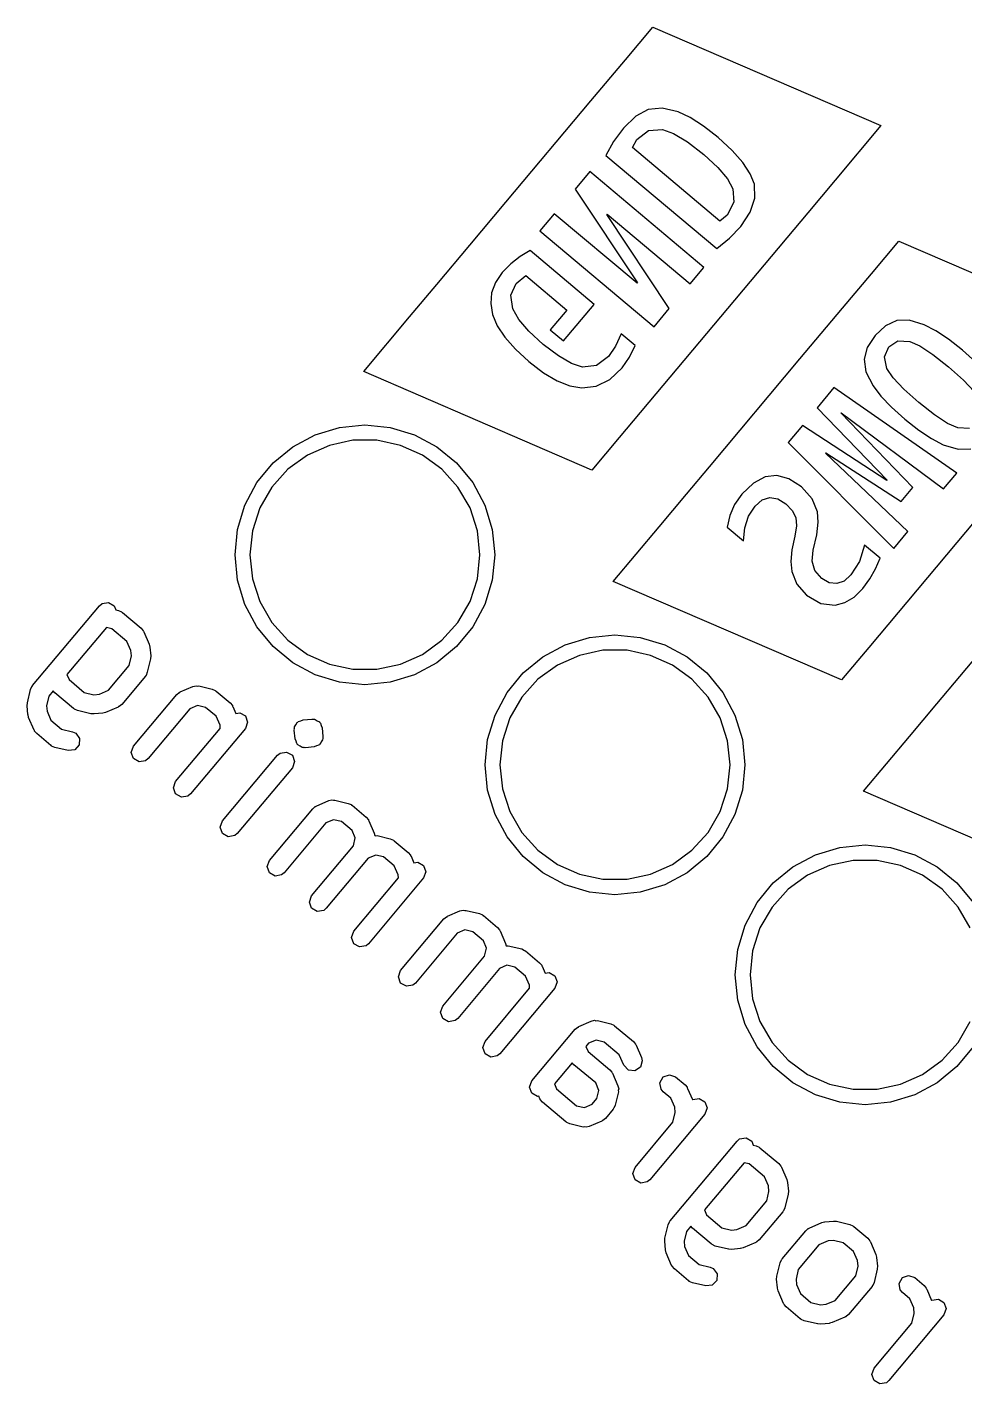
# Model space of a CAD drawing. Extents: x 66.3 to 159.7, y -135 to -37.8.
# Drawn here: x 141.98 to 149.28, y -132.32 to -121.77 of the extents above; entities that cross this region are included whole.
import ezdxf

# ---------------------------------------------------------------- set-up
doc = ezdxf.new("R2010")
doc.units = 0
doc.layers.add('BLACK', color=7, linetype='CONTINUOUS')

msp = doc.modelspace()

# ---------------------------------------------------------------- linework, layer by layer
at = {"layer": 'BLACK', "linetype": 'CONTINUOUS'}
for p, q in [((146.639, -122.025), (146.852, -121.772)), ((146.852, -121.772), (148.627, -122.536)), ((146.371, -122.345), (146.639, -122.025)), ((145.708, -123.134), (146.371, -122.345)), ((146.719, -122.465), (146.624, -122.557)), ((146.817, -122.413), (146.719, -122.465)), ((146.925, -122.401), (146.817, -122.413)), ((147.049, -122.43), (146.925, -122.401)), ((147.143, -122.475), (147.049, -122.43)), ((147.247, -122.542), (147.143, -122.475)), ((146.624, -122.557), (146.547, -122.662)), ((146.729, -122.646), (146.82, -122.577)), ((146.82, -122.577), (146.927, -122.568)), ((146.927, -122.568), (147.014, -122.599)), ((147.361, -122.63), (147.247, -122.542)), ((148.627, -122.536), (148.27, -122.962)), ((146.547, -122.662), (146.488, -122.769)), ((146.694, -122.709), (146.729, -122.646)), ((147.014, -122.599), (147.122, -122.664)), ((147.122, -122.664), (147.25, -122.763)), ((147.47, -122.73), (147.361, -122.63)), ((146.488, -122.769), (147.351, -123.493)), ((147.374, -123.28), (146.694, -122.709)), ((147.25, -122.763), (147.358, -122.863)), ((147.554, -122.824), (147.47, -122.73)), ((146.362, -122.895), (146.247, -123.031)), ((147.249, -123.64), (146.362, -122.895)), ((147.358, -122.863), (147.433, -122.951)), ((147.611, -122.912), (147.554, -122.824)), ((147.433, -122.951), (147.475, -123.029)), ((147.643, -122.994), (147.611, -122.912)), ((147.647, -123.101), (147.643, -122.994)), ((148.27, -122.962), (148.058, -123.215)), ((146.247, -123.031), (146.733, -123.761)), ((147.475, -123.029), (147.483, -123.134)), ((147.611, -123.21), (147.647, -123.101)), ((145.428, -123.468), (145.708, -123.134)), ((146.086, -123.223), (145.974, -123.357)), ((146.731, -123.764), (146.086, -123.223)), ((148.058, -123.215), (146.591, -124.963)), ((147.483, -123.134), (147.431, -123.234)), ((147.536, -123.323), (147.611, -123.21)), ((146.495, -123.23), (146.498, -123.226)), ((146.98, -123.961), (146.495, -123.23)), ((146.498, -123.226), (147.142, -123.767)), ((147.431, -123.234), (147.374, -123.28)), ((147.45, -123.413), (147.536, -123.323)), ((145.974, -123.357), (146.862, -124.102)), ((147.351, -123.493), (147.45, -123.413)), ((145.173, -123.772), (145.428, -123.468)), ((145.897, -123.51), (145.819, -123.555)), ((146.396, -123.928), (145.897, -123.51)), ((148.553, -123.69), (148.766, -123.436)), ((148.766, -123.436), (150.542, -124.201)), ((145.747, -123.612), (145.681, -123.681)), ((145.819, -123.555), (145.747, -123.612)), ((147.142, -123.767), (147.249, -123.64)), ((145.681, -123.681), (145.629, -123.758)), ((145.789, -123.765), (145.865, -123.704)), ((145.865, -123.704), (146.183, -123.972)), ((148.329, -123.957), (148.553, -123.69)), ((144.96, -124.026), (145.173, -123.772)), ((145.598, -123.838), (145.591, -123.921)), ((145.629, -123.758), (145.598, -123.838)), ((145.747, -123.857), (145.789, -123.765)), ((146.733, -123.761), (146.731, -123.764)), ((145.591, -123.921), (145.605, -124.006)), ((145.763, -123.963), (145.747, -123.857)), ((146.158, -124.212), (146.396, -123.928)), ((146.862, -124.102), (146.98, -123.961)), ((147.997, -124.352), (148.329, -123.957)), ((144.603, -124.451), (144.96, -124.026)), ((145.605, -124.006), (145.642, -124.094)), ((145.81, -124.045), (145.763, -123.963)), ((145.889, -124.137), (145.81, -124.045)), ((146.183, -123.972), (146.055, -124.125)), ((148.75, -124.054), (148.663, -124.094)), ((148.848, -124.051), (148.75, -124.054)), ((148.965, -124.086), (148.848, -124.051)), ((145.642, -124.094), (145.702, -124.184)), ((146, -124.239), (145.889, -124.137)), ((146.055, -124.125), (146.158, -124.212)), ((146.605, -124.156), (146.562, -124.252)), ((146.714, -124.248), (146.605, -124.156)), ((148.582, -124.17), (148.521, -124.263)), ((148.663, -124.094), (148.582, -124.17)), ((149.054, -124.133), (148.965, -124.086)), ((149.153, -124.199), (149.054, -124.133)), ((145.702, -124.184), (145.784, -124.277)), ((145.784, -124.277), (145.888, -124.373)), ((146.118, -124.329), (146, -124.239)), ((146.562, -124.252), (146.507, -124.332)), ((146.672, -124.339), (146.714, -124.248)), ((148.521, -124.263), (148.497, -124.355)), ((148.654, -124.337), (148.688, -124.259)), ((148.688, -124.259), (148.759, -124.211)), ((148.759, -124.211), (148.851, -124.216)), ((148.851, -124.216), (148.93, -124.251)), ((148.93, -124.251), (149.031, -124.317)), ((149.262, -124.285), (149.153, -124.199)), ((145.888, -124.373), (146.001, -124.459)), ((146.22, -124.387), (146.118, -124.329)), ((146.507, -124.332), (146.415, -124.403)), ((146.614, -124.422), (146.672, -124.339)), ((147.293, -125.192), (147.997, -124.352)), ((148.497, -124.355), (148.511, -124.453)), ((148.674, -124.427), (148.654, -124.337)), ((149.031, -124.317), (149.154, -124.414)), ((149.366, -124.378), (149.262, -124.285)), ((146.379, -125.216), (144.603, -124.451)), ((146.001, -124.459), (146.107, -124.522)), ((146.306, -124.415), (146.22, -124.387)), ((146.415, -124.403), (146.306, -124.415)), ((146.517, -124.512), (146.614, -124.422)), ((148.511, -124.453), (148.566, -124.562)), ((148.722, -124.499), (148.674, -124.427)), ((149.154, -124.414), (149.271, -124.518)), ((146.107, -124.522), (146.207, -124.561)), ((146.207, -124.561), (146.299, -124.577)), ((146.299, -124.577), (146.412, -124.564)), ((146.412, -124.564), (146.517, -124.512)), ((148.262, -124.575), (148.13, -124.733)), ((149.217, -125.241), (148.262, -124.575)), ((148.566, -124.562), (148.627, -124.641)), ((148.805, -124.587), (148.722, -124.499)), ((148.922, -124.691), (148.805, -124.587)), ((149.271, -124.518), (149.354, -124.606)), ((148.627, -124.641), (148.71, -124.727)), ((149.045, -124.788), (148.922, -124.691)), ((148.13, -124.733), (148.675, -125.294)), ((148.315, -124.772), (148.317, -124.77)), ((148.875, -125.352), (148.315, -124.772)), ((148.317, -124.77), (149.115, -125.363)), ((148.71, -124.727), (148.813, -124.82)), ((149.145, -124.854), (149.045, -124.788)), ((144.226, -124.942), (144.415, -124.885)), ((144.415, -124.885), (144.612, -124.865)), ((144.612, -124.865), (144.809, -124.885)), ((144.809, -124.885), (144.999, -124.942)), ((148.016, -124.87), (147.905, -125.001)), ((148.672, -125.298), (148.016, -124.87)), ((149.972, -124.88), (148.533, -126.595)), ((148.813, -124.82), (148.923, -124.906)), ((148.923, -124.906), (149.022, -124.972)), ((149.225, -124.889), (149.145, -124.854)), ((149.317, -124.894), (149.225, -124.889)), ((144.051, -125.036), (144.226, -124.942)), ((144.519, -124.985), (144.336, -125.024)), ((144.706, -124.985), (144.519, -124.985)), ((144.889, -125.024), (144.706, -124.985)), ((144.999, -124.942), (145.173, -125.036)), ((146.591, -124.963), (146.379, -125.216)), ((147.905, -125.001), (148.727, -125.825)), ((149.022, -124.972), (149.111, -125.019)), ((143.898, -125.161), (144.051, -125.036)), ((144.165, -125.1), (144.013, -125.21)), ((144.336, -125.024), (144.165, -125.1)), ((145.06, -125.1), (144.889, -125.024)), ((145.211, -125.21), (145.06, -125.1)), ((145.173, -125.036), (145.326, -125.161)), ((148.197, -125.086), (148.199, -125.083)), ((148.836, -125.695), (148.197, -125.086)), ((148.199, -125.083), (148.784, -125.46)), ((149.111, -125.019), (149.228, -125.054)), ((149.228, -125.054), (149.326, -125.051)), ((143.772, -125.314), (143.898, -125.161)), ((144.013, -125.21), (143.888, -125.349)), ((145.336, -125.349), (145.211, -125.21)), ((145.326, -125.161), (145.452, -125.314)), ((147.114, -125.404), (147.293, -125.192)), ((143.679, -125.489), (143.772, -125.314)), ((145.452, -125.314), (145.545, -125.489)), ((147.635, -125.318), (147.546, -125.404)), ((147.726, -125.269), (147.635, -125.318)), ((147.818, -125.258), (147.726, -125.269)), ((147.912, -125.284), (147.818, -125.258)), ((148.009, -125.347), (147.912, -125.284)), ((148.675, -125.294), (148.672, -125.298)), ((149.115, -125.363), (149.217, -125.241)), ((143.888, -125.349), (143.795, -125.511)), ((145.43, -125.511), (145.336, -125.349)), ((146.902, -125.658), (147.114, -125.404)), ((147.546, -125.404), (147.489, -125.485)), ((147.703, -125.449), (147.762, -125.43)), ((147.762, -125.43), (147.825, -125.439)), ((147.825, -125.439), (147.888, -125.478)), ((148.092, -125.439), (148.009, -125.347)), ((148.134, -125.541), (148.092, -125.439)), ((148.784, -125.46), (148.875, -125.352)), ((143.622, -125.678), (143.679, -125.489)), ((143.795, -125.511), (143.737, -125.689)), ((145.488, -125.689), (145.43, -125.511)), ((145.545, -125.489), (145.603, -125.678)), ((147.489, -125.485), (147.451, -125.57)), ((147.598, -125.575), (147.649, -125.497)), ((147.649, -125.497), (147.703, -125.449)), ((147.888, -125.478), (147.937, -125.53)), ((147.937, -125.53), (147.964, -125.586)), ((148.14, -125.622), (148.134, -125.541)), ((147.451, -125.57), (147.431, -125.66)), ((147.568, -125.665), (147.598, -125.575)), ((147.97, -125.65), (147.958, -125.729)), ((147.964, -125.586), (147.97, -125.65)), ((148.129, -125.721), (148.14, -125.622)), ((143.602, -125.875), (143.622, -125.678)), ((143.737, -125.689), (143.717, -125.875)), ((145.507, -125.875), (145.488, -125.689)), ((145.603, -125.678), (145.622, -125.875)), ((146.545, -126.083), (146.902, -125.658)), ((147.431, -125.66), (147.558, -125.766)), ((147.558, -125.766), (147.568, -125.665)), ((147.958, -125.729), (147.934, -125.836)), ((148.101, -125.839), (148.129, -125.721)), ((148.727, -125.825), (148.836, -125.695)), ((147.934, -125.836), (147.926, -125.928)), ((148.092, -125.924), (148.101, -125.839)), ((148.499, -125.8), (148.46, -125.927)), ((148.621, -125.902), (148.499, -125.8)), ((143.622, -126.072), (143.602, -125.875)), ((143.717, -125.875), (143.737, -126.061)), ((145.488, -126.061), (145.507, -125.875)), ((145.622, -125.875), (145.603, -126.072)), ((147.926, -125.928), (147.933, -126.005)), ((148.114, -125.997), (148.092, -125.924)), ((148.46, -125.927), (148.393, -126.032)), ((148.586, -125.984), (148.621, -125.902)), ((143.679, -126.262), (143.622, -126.072)), ((143.737, -126.061), (143.795, -126.239)), ((145.43, -126.239), (145.488, -126.061)), ((145.603, -126.072), (145.545, -126.262)), ((147.933, -126.005), (147.973, -126.103)), ((148.167, -126.06), (148.114, -125.997)), ((148.224, -126.093), (148.167, -126.06)), ((148.393, -126.032), (148.341, -126.079)), ((148.486, -126.137), (148.541, -126.062)), ((148.541, -126.062), (148.586, -125.984)), ((149.24, -126.822), (149.944, -125.983)), ((148.32, -126.848), (146.545, -126.083)), ((147.973, -126.103), (148.049, -126.188)), ((148.283, -126.099), (148.224, -126.093)), ((148.341, -126.079), (148.283, -126.099)), ((148.418, -126.204), (148.486, -126.137)), ((142.026, -126.891), (142.547, -126.271)), ((142.547, -126.271), (142.567, -126.255)), ((142.567, -126.255), (142.617, -126.246)), ((142.617, -126.246), (142.662, -126.271)), ((142.662, -126.271), (142.673, -126.303)), ((143.772, -126.436), (143.679, -126.262)), ((143.795, -126.239), (143.888, -126.401)), ((145.336, -126.401), (145.43, -126.239)), ((145.545, -126.262), (145.452, -126.436)), ((148.049, -126.188), (148.159, -126.254)), ((148.159, -126.254), (148.272, -126.267)), ((148.272, -126.267), (148.347, -126.247)), ((148.347, -126.247), (148.418, -126.204)), ((142.673, -126.303), (142.694, -126.308)), ((142.694, -126.308), (142.718, -126.318)), ((142.718, -126.318), (142.721, -126.322)), ((142.721, -126.322), (142.725, -126.323)), ((142.725, -126.323), (142.871, -126.446)), ((142.601, -126.44), (142.293, -126.806)), ((142.642, -126.45), (142.601, -126.44)), ((142.761, -126.549), (142.642, -126.45)), ((142.871, -126.446), (142.888, -126.466)), ((142.888, -126.466), (142.889, -126.47)), ((142.889, -126.47), (142.892, -126.473)), ((142.892, -126.473), (142.934, -126.571)), ((143.898, -126.589), (143.772, -126.436)), ((143.888, -126.401), (144.013, -126.54)), ((145.211, -126.54), (145.336, -126.401)), ((145.452, -126.436), (145.326, -126.589)), ((142.792, -126.62), (142.761, -126.549)), ((142.934, -126.571), (142.939, -126.593)), ((142.939, -126.593), (142.94, -126.594)), ((142.94, -126.594), (142.946, -126.661)), ((144.051, -126.715), (143.898, -126.589)), ((144.013, -126.54), (144.165, -126.65)), ((145.06, -126.65), (145.211, -126.54)), ((145.326, -126.589), (145.173, -126.715)), ((145.997, -126.668), (146.171, -126.575)), ((146.171, -126.575), (146.361, -126.517)), ((146.361, -126.517), (146.558, -126.498)), ((146.558, -126.498), (146.755, -126.517)), ((146.755, -126.517), (146.945, -126.575)), ((146.945, -126.575), (147.119, -126.668)), ((148.533, -126.595), (148.32, -126.848)), ((142.778, -126.737), (142.795, -126.662)), ((142.795, -126.662), (142.792, -126.62)), ((142.944, -126.685), (142.919, -126.789)), ((142.946, -126.661), (142.944, -126.684)), ((142.944, -126.684), (142.944, -126.685)), ((144.165, -126.65), (144.336, -126.726)), ((144.889, -126.726), (145.06, -126.65)), ((145.844, -126.794), (145.997, -126.668)), ((146.281, -126.657), (146.111, -126.733)), ((146.464, -126.618), (146.281, -126.657)), ((146.652, -126.618), (146.464, -126.618)), ((146.835, -126.657), (146.652, -126.618)), ((147.005, -126.733), (146.835, -126.657)), ((147.119, -126.668), (147.272, -126.794)), ((142.293, -126.806), (142.31, -126.845)), ((142.617, -126.929), (142.778, -126.737)), ((142.919, -126.789), (142.909, -126.813)), ((144.226, -126.808), (144.051, -126.715)), ((144.415, -126.866), (144.226, -126.808)), ((144.336, -126.726), (144.519, -126.765)), ((144.519, -126.765), (144.706, -126.765)), ((144.706, -126.765), (144.889, -126.726)), ((144.999, -126.808), (144.809, -126.866)), ((145.173, -126.715), (144.999, -126.808)), ((145.718, -126.947), (145.844, -126.794)), ((146.111, -126.733), (145.959, -126.843)), ((147.157, -126.843), (147.005, -126.733)), ((147.272, -126.794), (147.398, -126.947)), ((142.011, -126.922), (142.021, -126.898)), ((142.021, -126.898), (142.025, -126.896)), ((142.025, -126.896), (142.026, -126.891)), ((142.31, -126.845), (142.429, -126.945)), ((142.904, -126.82), (142.72, -127.039)), ((142.905, -126.816), (142.904, -126.82)), ((142.909, -126.813), (142.905, -126.816)), ((143.176, -126.942), (143.273, -126.899)), ((143.273, -126.899), (143.299, -126.893)), ((143.299, -126.893), (143.309, -126.897)), ((143.309, -126.897), (143.32, -126.895)), ((143.32, -126.895), (143.424, -126.92)), ((144.612, -126.885), (144.415, -126.866)), ((144.809, -126.866), (144.612, -126.885)), ((145.959, -126.843), (145.834, -126.982)), ((147.282, -126.982), (147.157, -126.843)), ((149.062, -127.035), (149.24, -126.822)), ((141.986, -127.026), (142.011, -126.922)), ((142.153, -126.974), (142.135, -127.049)), ((142.187, -126.933), (142.153, -126.974)), ((142.2, -126.949), (142.187, -126.933)), ((142.346, -127.071), (142.2, -126.949)), ((142.429, -126.945), (142.504, -126.963)), ((142.504, -126.963), (142.546, -126.959)), ((142.546, -126.959), (142.617, -126.929)), ((142.811, -127.364), (143.148, -126.962)), ((143.148, -126.962), (143.168, -126.946)), ((143.168, -126.946), (143.172, -126.945)), ((143.172, -126.945), (143.176, -126.942)), ((143.424, -126.92), (143.448, -126.93)), ((143.448, -126.93), (143.451, -126.934)), ((143.451, -126.934), (143.455, -126.935)), ((143.455, -126.935), (143.564, -127.027)), ((145.625, -127.121), (145.718, -126.947)), ((145.834, -126.982), (145.74, -127.144)), ((147.376, -127.144), (147.282, -126.982)), ((147.398, -126.947), (147.491, -127.121)), ((141.984, -127.05), (141.986, -127.027)), ((141.99, -127.117), (141.984, -127.05)), ((141.986, -127.027), (141.986, -127.026)), ((141.991, -127.118), (141.99, -127.117)), ((141.996, -127.14), (141.991, -127.118)), ((142.135, -127.049), (142.139, -127.092)), ((142.139, -127.092), (142.169, -127.162)), ((142.35, -127.073), (142.346, -127.071)), ((142.353, -127.076), (142.35, -127.073)), ((142.377, -127.087), (142.353, -127.076)), ((142.481, -127.112), (142.377, -127.087)), ((142.482, -127.111), (142.481, -127.112)), ((142.505, -127.113), (142.482, -127.111)), ((142.572, -127.107), (142.505, -127.113)), ((142.573, -127.107), (142.572, -127.107)), ((142.595, -127.102), (142.573, -127.107)), ((142.693, -127.059), (142.595, -127.102)), ((142.696, -127.056), (142.693, -127.059)), ((142.7, -127.055), (142.696, -127.056)), ((142.72, -127.039), (142.7, -127.055)), ((143.251, -127.072), (142.926, -127.46)), ((143.31, -127.047), (143.251, -127.072)), ((143.372, -127.062), (143.31, -127.047)), ((143.454, -127.131), (143.372, -127.062)), ((143.564, -127.027), (143.581, -127.047)), ((143.581, -127.047), (143.582, -127.052)), ((143.582, -127.052), (143.585, -127.055)), ((143.585, -127.055), (143.608, -127.108)), ((143.608, -127.108), (143.638, -127.103)), ((143.638, -127.103), (143.683, -127.128)), ((145.567, -127.311), (145.625, -127.121)), ((147.491, -127.121), (147.549, -127.311)), ((148.849, -127.288), (149.062, -127.035)), ((142.038, -127.238), (141.996, -127.14)), ((142.169, -127.162), (142.251, -127.231)), ((142.251, -127.231), (142.338, -127.252)), ((143.139, -127.639), (143.487, -127.225)), ((143.683, -127.225), (143.254, -127.735)), ((143.485, -127.201), (143.454, -127.131)), ((143.487, -127.225), (143.485, -127.201)), ((143.683, -127.128), (143.7, -127.177)), ((143.7, -127.177), (143.683, -127.225)), ((144.063, -127.227), (144.064, -127.224)), ((144.064, -127.23), (144.063, -127.227)), ((144.063, -127.24), (144.064, -127.23)), ((144.064, -127.224), (144.065, -127.214)), ((144.065, -127.214), (144.076, -127.198)), ((144.076, -127.198), (144.084, -127.18)), ((144.084, -127.18), (144.091, -127.177)), ((144.091, -127.177), (144.094, -127.172)), ((144.094, -127.172), (144.113, -127.167)), ((144.113, -127.167), (144.131, -127.158)), ((144.131, -127.158), (144.198, -127.153)), ((144.198, -127.153), (144.208, -127.153)), ((144.208, -127.153), (144.211, -127.153)), ((144.211, -127.153), (144.214, -127.154)), ((144.214, -127.154), (144.218, -127.153)), ((144.214, -127.154), (144.214, -127.154)), ((144.218, -127.153), (144.219, -127.154)), ((144.219, -127.154), (144.224, -127.155)), ((144.224, -127.155), (144.24, -127.166)), ((144.24, -127.166), (144.258, -127.174)), ((144.258, -127.174), (144.259, -127.177)), ((144.259, -127.177), (144.262, -127.179)), ((144.262, -127.179), (144.263, -127.182)), ((144.263, -127.182), (144.266, -127.184)), ((144.266, -127.184), (144.271, -127.203)), ((144.271, -127.203), (144.279, -127.221)), ((144.279, -127.221), (144.285, -127.288)), ((145.74, -127.144), (145.683, -127.322)), ((147.433, -127.322), (147.376, -127.144)), ((142.041, -127.241), (142.038, -127.238)), ((142.042, -127.246), (142.041, -127.241)), ((142.059, -127.265), (142.042, -127.246)), ((142.168, -127.357), (142.059, -127.265)), ((142.338, -127.252), (142.362, -127.262)), ((142.362, -127.262), (142.392, -127.303)), ((142.392, -127.303), (142.389, -127.354)), ((144.069, -127.307), (144.063, -127.24)), ((144.077, -127.324), (144.069, -127.307)), ((144.082, -127.343), (144.077, -127.324)), ((144.272, -127.33), (144.263, -127.347)), ((144.283, -127.314), (144.272, -127.33)), ((144.284, -127.304), (144.283, -127.314)), ((144.285, -127.288), (144.284, -127.298)), ((144.284, -127.298), (144.285, -127.301)), ((144.285, -127.301), (144.284, -127.304)), ((145.548, -127.508), (145.567, -127.311)), ((145.683, -127.322), (145.663, -127.508)), ((147.453, -127.508), (147.433, -127.322)), ((147.549, -127.311), (147.568, -127.508)), ((148.492, -127.714), (148.849, -127.288)), ((142.173, -127.359), (142.168, -127.357)), ((142.175, -127.362), (142.173, -127.359)), ((142.199, -127.373), (142.175, -127.362)), ((142.303, -127.398), (142.199, -127.373)), ((142.354, -127.392), (142.303, -127.398)), ((142.389, -127.354), (142.354, -127.392)), ((142.794, -127.412), (142.811, -127.364)), ((142.811, -127.46), (142.794, -127.412)), ((143.504, -127.945), (143.933, -127.434)), ((143.933, -127.434), (143.953, -127.418)), ((143.953, -127.418), (144.003, -127.409)), ((144.003, -127.409), (144.048, -127.434)), ((144.048, -127.434), (144.065, -127.483)), ((144.085, -127.345), (144.082, -127.343)), ((144.086, -127.348), (144.085, -127.345)), ((144.089, -127.35), (144.086, -127.348)), ((144.09, -127.353), (144.089, -127.35)), ((144.108, -127.362), (144.09, -127.353)), ((144.124, -127.373), (144.108, -127.362)), ((144.129, -127.373), (144.124, -127.373)), ((144.13, -127.374), (144.129, -127.373)), ((144.134, -127.374), (144.13, -127.374)), ((144.137, -127.375), (144.134, -127.374)), ((144.134, -127.374), (144.134, -127.374)), ((144.14, -127.374), (144.137, -127.375)), ((144.15, -127.375), (144.14, -127.374)), ((144.217, -127.369), (144.15, -127.375)), ((144.235, -127.361), (144.217, -127.369)), ((144.253, -127.356), (144.235, -127.361)), ((144.257, -127.35), (144.253, -127.356)), ((144.263, -127.347), (144.257, -127.35)), ((142.856, -127.486), (142.811, -127.46)), ((142.906, -127.477), (142.856, -127.486)), ((142.926, -127.46), (142.906, -127.477)), ((144.048, -127.531), (143.619, -128.042)), ((144.065, -127.483), (144.048, -127.531)), ((145.567, -127.705), (145.548, -127.508)), ((145.663, -127.508), (145.683, -127.694)), ((147.433, -127.694), (147.453, -127.508)), ((147.568, -127.508), (147.549, -127.705)), ((143.122, -127.687), (143.139, -127.639)), ((143.139, -127.735), (143.122, -127.687)), ((143.184, -127.761), (143.139, -127.735)), ((143.234, -127.752), (143.184, -127.761)), ((143.254, -127.735), (143.234, -127.752)), ((145.625, -127.895), (145.567, -127.705)), ((145.683, -127.694), (145.74, -127.872)), ((147.376, -127.872), (147.433, -127.694)), ((147.549, -127.705), (147.491, -127.895)), ((150.268, -128.479), (148.492, -127.714)), ((143.869, -128.251), (144.206, -127.85)), ((144.206, -127.85), (144.226, -127.833)), ((144.226, -127.833), (144.23, -127.832)), ((144.23, -127.832), (144.233, -127.829)), ((144.233, -127.829), (144.331, -127.787)), ((144.331, -127.787), (144.356, -127.781)), ((144.356, -127.781), (144.367, -127.784)), ((144.367, -127.784), (144.378, -127.783)), ((144.378, -127.783), (144.482, -127.808)), ((144.482, -127.808), (144.506, -127.818)), ((144.506, -127.818), (144.508, -127.822)), ((144.508, -127.822), (144.513, -127.823)), ((144.513, -127.823), (144.622, -127.915)), ((143.487, -127.993), (143.504, -127.945)), ((144.309, -127.96), (143.984, -128.348)), ((144.368, -127.935), (144.309, -127.96)), ((144.43, -127.949), (144.368, -127.935)), ((144.512, -128.018), (144.43, -127.949)), ((144.622, -127.915), (144.639, -127.935)), ((144.639, -127.935), (144.64, -127.939)), ((144.64, -127.939), (144.643, -127.943)), ((144.643, -127.943), (144.685, -128.04)), ((145.718, -128.069), (145.625, -127.895)), ((145.74, -127.872), (145.834, -128.034)), ((147.282, -128.034), (147.376, -127.872)), ((147.491, -127.895), (147.398, -128.069)), ((143.504, -128.042), (143.487, -127.993)), ((143.549, -128.067), (143.504, -128.042)), ((143.599, -128.058), (143.549, -128.067)), ((143.619, -128.042), (143.599, -128.058)), ((144.537, -128.077), (144.512, -128.018)), ((144.685, -128.04), (144.689, -128.058)), ((144.689, -128.058), (144.695, -128.06)), ((144.695, -128.06), (144.707, -128.058)), ((144.707, -128.058), (144.81, -128.083)), ((145.844, -128.222), (145.718, -128.069)), ((145.834, -128.034), (145.959, -128.173)), ((147.157, -128.173), (147.282, -128.034)), ((147.398, -128.069), (147.272, -128.222)), ((144.197, -128.527), (144.523, -128.139)), ((144.523, -128.139), (144.537, -128.077)), ((144.81, -128.083), (144.834, -128.093)), ((144.834, -128.093), (144.837, -128.097)), ((144.837, -128.097), (144.841, -128.099)), ((144.841, -128.099), (144.95, -128.19)), ((145.959, -128.173), (146.111, -128.283)), ((147.005, -128.283), (147.157, -128.173)), ((148.117, -128.208), (148.307, -128.15)), ((148.307, -128.15), (148.504, -128.131)), ((148.504, -128.131), (148.701, -128.15)), ((148.701, -128.15), (148.89, -128.208)), ((143.852, -128.299), (143.869, -128.251)), ((144.638, -128.235), (144.312, -128.623)), ((144.696, -128.21), (144.638, -128.235)), ((144.758, -128.225), (144.696, -128.21)), ((144.84, -128.294), (144.758, -128.225)), ((144.95, -128.19), (144.967, -128.21)), ((144.967, -128.21), (144.968, -128.215)), ((144.968, -128.215), (144.971, -128.218)), ((144.971, -128.218), (144.994, -128.271)), ((144.994, -128.271), (145.025, -128.266)), ((145.025, -128.266), (145.069, -128.292)), ((145.997, -128.348), (145.844, -128.222)), ((146.111, -128.283), (146.281, -128.359)), ((146.835, -128.359), (147.005, -128.283)), ((147.272, -128.222), (147.119, -128.348)), ((147.943, -128.301), (148.117, -128.208)), ((148.41, -128.251), (148.227, -128.29)), ((148.597, -128.251), (148.41, -128.251)), ((148.78, -128.29), (148.597, -128.251)), ((148.89, -128.208), (149.065, -128.301)), ((143.869, -128.348), (143.852, -128.299)), ((143.913, -128.373), (143.869, -128.348)), ((143.964, -128.364), (143.913, -128.373)), ((143.984, -128.348), (143.964, -128.364)), ((144.526, -128.802), (144.873, -128.388)), ((145.069, -128.388), (144.641, -128.899)), ((144.871, -128.364), (144.84, -128.294)), ((144.873, -128.388), (144.871, -128.364)), ((145.069, -128.292), (145.087, -128.34)), ((145.087, -128.34), (145.069, -128.388)), ((146.171, -128.441), (145.997, -128.348)), ((146.281, -128.359), (146.464, -128.398)), ((146.652, -128.398), (146.835, -128.359)), ((147.119, -128.348), (146.945, -128.441)), ((147.79, -128.427), (147.943, -128.301)), ((148.056, -128.366), (147.905, -128.476)), ((148.227, -128.29), (148.056, -128.366)), ((148.951, -128.366), (148.78, -128.29)), ((149.103, -128.476), (148.951, -128.366)), ((149.065, -128.301), (149.218, -128.427)), ((146.361, -128.499), (146.171, -128.441)), ((146.464, -128.398), (146.652, -128.398)), ((146.945, -128.441), (146.755, -128.499)), ((147.664, -128.58), (147.79, -128.427)), ((147.905, -128.476), (147.78, -128.615)), ((149.228, -128.615), (149.103, -128.476)), ((149.218, -128.427), (149.344, -128.58)), ((144.18, -128.575), (144.197, -128.527)), ((144.197, -128.623), (144.18, -128.575)), ((146.558, -128.518), (146.361, -128.499)), ((146.755, -128.499), (146.558, -128.518)), ((147.571, -128.754), (147.664, -128.58)), ((144.242, -128.649), (144.197, -128.623)), ((144.292, -128.64), (144.242, -128.649)), ((144.312, -128.623), (144.292, -128.64)), ((144.89, -129.108), (145.227, -128.707)), ((145.227, -128.707), (145.247, -128.69)), ((145.247, -128.69), (145.252, -128.69)), ((145.252, -128.69), (145.255, -128.686)), ((145.255, -128.686), (145.352, -128.644)), ((145.352, -128.644), (145.378, -128.638)), ((145.378, -128.638), (145.389, -128.641)), ((145.389, -128.641), (145.4, -128.64)), ((145.4, -128.64), (145.503, -128.665)), ((145.503, -128.665), (145.527, -128.675)), ((145.527, -128.675), (145.53, -128.679)), ((145.53, -128.679), (145.534, -128.68)), ((145.534, -128.68), (145.644, -128.772)), ((147.78, -128.615), (147.686, -128.777)), ((149.321, -128.777), (149.228, -128.615)), ((144.508, -128.85), (144.526, -128.802)), ((145.389, -128.792), (145.331, -128.817)), ((145.451, -128.806), (145.389, -128.792)), ((145.534, -128.876), (145.451, -128.806)), ((145.644, -128.772), (145.66, -128.792)), ((145.66, -128.792), (145.661, -128.796)), ((145.661, -128.796), (145.664, -128.8)), ((145.664, -128.8), (145.706, -128.897)), ((147.513, -128.944), (147.571, -128.754)), ((147.686, -128.777), (147.628, -128.955)), ((144.526, -128.899), (144.508, -128.85)), ((144.57, -128.924), (144.526, -128.899)), ((144.621, -128.915), (144.57, -128.924)), ((144.641, -128.899), (144.621, -128.915)), ((145.331, -128.817), (145.005, -129.205)), ((145.559, -128.934), (145.534, -128.876)), ((145.706, -128.897), (145.711, -128.915)), ((145.711, -128.915), (145.717, -128.917)), ((145.717, -128.917), (145.728, -128.915)), ((145.728, -128.915), (145.832, -128.94)), ((145.219, -129.384), (145.544, -128.996)), ((145.544, -128.996), (145.559, -128.934)), ((145.832, -128.94), (145.855, -128.951)), ((145.855, -128.951), (145.858, -128.954)), ((145.858, -128.954), (145.862, -128.956)), ((145.862, -128.956), (145.972, -129.047)), ((147.494, -129.141), (147.513, -128.944)), ((147.628, -128.955), (147.609, -129.141)), ((144.873, -129.156), (144.89, -129.108)), ((145.659, -129.092), (145.334, -129.48)), ((145.717, -129.067), (145.659, -129.092)), ((145.78, -129.082), (145.717, -129.067)), ((145.862, -129.151), (145.78, -129.082)), ((145.972, -129.047), (145.989, -129.067)), ((145.989, -129.067), (145.989, -129.072)), ((145.989, -129.072), (145.992, -129.075)), ((145.992, -129.075), (146.015, -129.128)), ((146.015, -129.128), (146.046, -129.123)), ((146.046, -129.123), (146.09, -129.149)), ((144.89, -129.205), (144.873, -129.156)), ((144.935, -129.23), (144.89, -129.205)), ((144.985, -129.221), (144.935, -129.23)), ((145.005, -129.205), (144.985, -129.221)), ((145.892, -129.221), (145.862, -129.151)), ((145.894, -129.245), (145.892, -129.221)), ((146.09, -129.149), (146.108, -129.197)), ((146.108, -129.197), (146.09, -129.245)), ((147.513, -129.338), (147.494, -129.141)), ((147.609, -129.141), (147.628, -129.327)), ((145.547, -129.659), (145.894, -129.245)), ((146.09, -129.245), (145.662, -129.756)), ((147.571, -129.527), (147.513, -129.338)), ((147.628, -129.327), (147.686, -129.505)), ((145.201, -129.432), (145.219, -129.384)), ((145.219, -129.48), (145.201, -129.432)), ((145.263, -129.506), (145.219, -129.48)), ((145.314, -129.497), (145.263, -129.506)), ((145.334, -129.48), (145.314, -129.497)), ((146.249, -129.564), (146.268, -129.547)), ((146.268, -129.547), (146.273, -129.547)), ((146.273, -129.547), (146.276, -129.543)), ((146.276, -129.543), (146.374, -129.501)), ((146.374, -129.501), (146.399, -129.495)), ((146.399, -129.495), (146.41, -129.498)), ((146.41, -129.498), (146.421, -129.497)), ((146.421, -129.497), (146.525, -129.522)), ((146.525, -129.522), (146.549, -129.532)), ((146.549, -129.532), (146.551, -129.536)), ((146.551, -129.536), (146.555, -129.537)), ((146.555, -129.537), (146.701, -129.66)), ((147.664, -129.702), (147.571, -129.527)), ((147.686, -129.505), (147.78, -129.667)), ((149.228, -129.667), (149.321, -129.505)), ((145.53, -129.707), (145.547, -129.659)), ((145.912, -129.965), (146.249, -129.564)), ((146.411, -129.649), (146.352, -129.674)), ((146.473, -129.664), (146.411, -129.649)), ((145.547, -129.756), (145.53, -129.707)), ((145.591, -129.781), (145.547, -129.756)), ((145.662, -129.756), (145.642, -129.772)), ((146.352, -129.674), (146.332, -129.698)), ((146.332, -129.698), (146.349, -129.737)), ((146.349, -129.737), (146.518, -129.879)), ((146.591, -129.763), (146.473, -129.664)), ((146.627, -129.845), (146.591, -129.763)), ((146.701, -129.66), (146.718, -129.68)), ((146.718, -129.68), (146.719, -129.684)), ((146.719, -129.684), (146.722, -129.687)), ((146.722, -129.687), (146.764, -129.785)), ((147.79, -129.855), (147.664, -129.702)), ((147.78, -129.667), (147.905, -129.806)), ((149.103, -129.806), (149.228, -129.667)), ((149.344, -129.702), (149.218, -129.855)), ((145.642, -129.772), (145.591, -129.781)), ((146.226, -129.825), (146.087, -129.99)), ((146.239, -129.84), (146.226, -129.825)), ((146.408, -129.982), (146.239, -129.84)), ((146.662, -129.882), (146.627, -129.845)), ((146.756, -129.859), (146.713, -129.888)), ((146.77, -129.81), (146.756, -129.859)), ((146.764, -129.785), (146.77, -129.81)), ((147.943, -129.98), (147.79, -129.855)), ((147.905, -129.806), (148.056, -129.916)), ((148.951, -129.916), (149.103, -129.806)), ((149.218, -129.855), (149.065, -129.98)), ((145.894, -130.014), (145.912, -129.965)), ((146.518, -129.879), (146.534, -129.898)), ((146.534, -129.898), (146.535, -129.903)), ((146.535, -129.903), (146.538, -129.906)), ((146.538, -129.906), (146.581, -130.004)), ((146.713, -129.888), (146.662, -129.882)), ((146.908, -129.98), (146.933, -129.935)), ((146.933, -129.935), (146.981, -129.918)), ((146.981, -129.918), (147.03, -129.935)), ((147.03, -129.935), (147.103, -129.996)), ((148.056, -129.916), (148.227, -129.992)), ((148.78, -129.992), (148.951, -129.916)), ((145.912, -130.062), (145.894, -130.014)), ((145.956, -130.087), (145.912, -130.062)), ((146.087, -129.99), (146.104, -130.029)), ((146.104, -130.029), (146.259, -130.159)), ((146.433, -130.041), (146.408, -129.982)), ((146.418, -130.103), (146.433, -130.041)), ((146.585, -130.051), (146.56, -130.155)), ((146.581, -130.004), (146.587, -130.029)), ((146.587, -130.029), (146.584, -130.04)), ((146.584, -130.04), (146.585, -130.051)), ((146.917, -130.03), (146.908, -129.98)), ((146.933, -130.05), (146.917, -130.03)), ((146.993, -130.1), (146.933, -130.05)), ((147.103, -129.996), (147.119, -130.016)), ((147.119, -130.016), (147.12, -130.021)), ((147.12, -130.021), (147.123, -130.024)), ((147.123, -130.024), (147.162, -130.112)), ((148.117, -130.074), (147.943, -129.98)), ((148.307, -130.131), (148.117, -130.074)), ((148.227, -129.992), (148.41, -130.031)), ((148.41, -130.031), (148.597, -130.031)), ((148.597, -130.031), (148.78, -129.992)), ((148.89, -130.074), (148.701, -130.131)), ((149.065, -129.98), (148.89, -130.074)), ((145.965, -130.086), (145.956, -130.087)), ((145.973, -130.105), (145.965, -130.086)), ((145.977, -130.108), (145.973, -130.105)), ((145.977, -130.112), (145.977, -130.108)), ((145.994, -130.132), (145.977, -130.112)), ((146.176, -130.285), (145.994, -130.132)), ((146.259, -130.159), (146.321, -130.174)), ((146.321, -130.174), (146.38, -130.148)), ((146.38, -130.148), (146.418, -130.103)), ((146.545, -130.185), (146.483, -130.258)), ((146.546, -130.181), (146.545, -130.185)), ((146.55, -130.179), (146.546, -130.181)), ((146.56, -130.155), (146.55, -130.179)), ((147.023, -130.17), (146.993, -130.1)), ((147.027, -130.213), (147.023, -130.17)), ((147.162, -130.112), (147.163, -130.111)), ((147.163, -130.111), (147.213, -130.102)), ((147.213, -130.102), (147.258, -130.128)), ((147.258, -130.128), (147.275, -130.176)), ((147.275, -130.176), (147.258, -130.224)), ((148.504, -130.151), (148.307, -130.131)), ((148.701, -130.131), (148.504, -130.151)), ((146.181, -130.287), (146.176, -130.285)), ((146.183, -130.29), (146.181, -130.287)), ((146.207, -130.301), (146.183, -130.29)), ((146.456, -130.279), (146.358, -130.321)), ((146.459, -130.276), (146.456, -130.279)), ((146.463, -130.275), (146.459, -130.276)), ((146.483, -130.258), (146.463, -130.275)), ((146.714, -130.639), (147.009, -130.288)), ((147.258, -130.224), (146.829, -130.735)), ((147.009, -130.288), (147.027, -130.213)), ((146.311, -130.325), (146.207, -130.301)), ((146.322, -130.324), (146.311, -130.325)), ((146.333, -130.327), (146.322, -130.324)), ((146.358, -130.321), (146.333, -130.327)), ((146.987, -131.054), (147.508, -130.434)), ((147.508, -130.434), (147.528, -130.417)), ((147.528, -130.417), (147.578, -130.408)), ((147.578, -130.408), (147.623, -130.434)), ((147.623, -130.434), (147.634, -130.465)), ((147.634, -130.465), (147.656, -130.471)), ((147.656, -130.471), (147.679, -130.481)), ((147.679, -130.481), (147.682, -130.485)), ((147.682, -130.485), (147.686, -130.486)), ((147.686, -130.486), (147.832, -130.609)), ((147.562, -130.603), (147.254, -130.969)), ((147.603, -130.612), (147.562, -130.603)), ((146.697, -130.687), (146.714, -130.639)), ((146.714, -130.735), (146.697, -130.687)), ((147.722, -130.712), (147.603, -130.612)), ((147.753, -130.782), (147.722, -130.712)), ((147.832, -130.609), (147.849, -130.628)), ((147.849, -130.628), (147.85, -130.633)), ((147.85, -130.633), (147.853, -130.636)), ((147.853, -130.636), (147.895, -130.734)), ((146.759, -130.761), (146.714, -130.735)), ((146.809, -130.752), (146.759, -130.761)), ((146.829, -130.735), (146.809, -130.752)), ((147.756, -130.825), (147.753, -130.782)), ((147.895, -130.734), (147.9, -130.756)), ((147.9, -130.756), (147.901, -130.757)), ((147.901, -130.757), (147.907, -130.824)), ((147.578, -131.091), (147.739, -130.9)), ((147.739, -130.9), (147.756, -130.825)), ((147.905, -130.848), (147.88, -130.952)), ((147.907, -130.824), (147.905, -130.847)), ((147.905, -130.847), (147.905, -130.848)), ((147.254, -130.969), (147.271, -131.008)), ((147.271, -131.008), (147.39, -131.108)), ((147.865, -130.983), (147.681, -131.201)), ((147.866, -130.978), (147.865, -130.983)), ((147.87, -130.976), (147.866, -130.978)), ((147.88, -130.952), (147.87, -130.976)), ((146.947, -131.189), (146.972, -131.085)), ((146.972, -131.085), (146.982, -131.061)), ((146.982, -131.061), (146.986, -131.058)), ((146.986, -131.058), (146.987, -131.054)), ((147.148, -131.096), (147.114, -131.137)), ((147.161, -131.112), (147.148, -131.096)), ((147.307, -131.234), (147.161, -131.112)), ((147.39, -131.108), (147.465, -131.126)), ((147.465, -131.126), (147.507, -131.122)), ((147.507, -131.122), (147.578, -131.091)), ((147.858, -131.35), (148.042, -131.131)), ((148.042, -131.131), (148.062, -131.114)), ((148.062, -131.114), (148.066, -131.113)), ((148.066, -131.113), (148.069, -131.11)), ((148.069, -131.11), (148.167, -131.068)), ((148.167, -131.068), (148.189, -131.063)), ((148.189, -131.063), (148.19, -131.062)), ((148.19, -131.062), (148.258, -131.056)), ((148.258, -131.056), (148.28, -131.058)), ((148.28, -131.058), (148.282, -131.058)), ((148.282, -131.058), (148.385, -131.083)), ((148.385, -131.083), (148.409, -131.093)), ((148.409, -131.093), (148.412, -131.097)), ((148.412, -131.097), (148.416, -131.098)), ((148.416, -131.098), (148.525, -131.19)), ((146.945, -131.213), (146.947, -131.19)), ((146.951, -131.28), (146.945, -131.213)), ((146.947, -131.19), (146.947, -131.189)), ((147.114, -131.137), (147.096, -131.212)), ((147.096, -131.212), (147.1, -131.254)), ((147.311, -131.236), (147.307, -131.234)), ((147.314, -131.239), (147.311, -131.236)), ((147.338, -131.25), (147.314, -131.239)), ((147.654, -131.222), (147.556, -131.264)), ((147.657, -131.219), (147.654, -131.222)), ((147.661, -131.218), (147.657, -131.219)), ((147.681, -131.201), (147.661, -131.218)), ((148.145, -131.241), (147.984, -131.433)), ((148.216, -131.211), (148.145, -131.241)), ((148.258, -131.207), (148.216, -131.211)), ((148.333, -131.225), (148.258, -131.207)), ((148.415, -131.294), (148.333, -131.225)), ((148.525, -131.19), (148.542, -131.21)), ((148.542, -131.21), (148.543, -131.214)), ((148.543, -131.214), (148.546, -131.218)), ((148.546, -131.218), (148.588, -131.315)), ((146.952, -131.281), (146.951, -131.28)), ((146.957, -131.303), (146.952, -131.281)), ((146.999, -131.401), (146.957, -131.303)), ((147.1, -131.254), (147.13, -131.325)), ((147.13, -131.325), (147.212, -131.394)), ((147.442, -131.274), (147.338, -131.25)), ((147.443, -131.274), (147.442, -131.274)), ((147.466, -131.276), (147.443, -131.274)), ((147.533, -131.27), (147.466, -131.276)), ((147.534, -131.27), (147.533, -131.27)), ((147.556, -131.264), (147.534, -131.27)), ((148.446, -131.364), (148.415, -131.294)), ((148.588, -131.315), (148.593, -131.337)), ((148.593, -131.337), (148.594, -131.339)), ((148.594, -131.339), (148.6, -131.406)), ((147.003, -131.404), (146.999, -131.401)), ((147.003, -131.408), (147.003, -131.404)), ((147.02, -131.428), (147.003, -131.408)), ((147.129, -131.52), (147.02, -131.428)), ((147.212, -131.394), (147.299, -131.414)), ((147.299, -131.414), (147.323, -131.425)), ((147.323, -131.425), (147.353, -131.466)), ((147.818, -131.484), (147.843, -131.381)), ((147.843, -131.381), (147.853, -131.357)), ((147.853, -131.357), (147.857, -131.354)), ((147.857, -131.354), (147.858, -131.35)), ((147.984, -131.433), (147.967, -131.507)), ((148.432, -131.481), (148.45, -131.407)), ((148.45, -131.407), (148.446, -131.364)), ((148.598, -131.43), (148.574, -131.533)), ((148.6, -131.406), (148.598, -131.428)), ((148.598, -131.428), (148.598, -131.43)), ((147.134, -131.522), (147.129, -131.52)), ((147.136, -131.525), (147.134, -131.522)), ((147.16, -131.536), (147.136, -131.525)), ((147.264, -131.56), (147.16, -131.536)), ((147.315, -131.554), (147.264, -131.56)), ((147.35, -131.517), (147.315, -131.554)), ((147.353, -131.466), (147.35, -131.517)), ((147.816, -131.508), (147.818, -131.486)), ((147.822, -131.575), (147.816, -131.508)), ((147.818, -131.486), (147.818, -131.484)), ((147.967, -131.507), (147.97, -131.55)), ((147.97, -131.55), (148.001, -131.62)), ((148.271, -131.673), (148.432, -131.481)), ((148.563, -131.557), (148.56, -131.56)), ((148.574, -131.533), (148.563, -131.557)), ((148.768, -131.541), (148.794, -131.496)), ((148.777, -131.591), (148.768, -131.541)), ((148.794, -131.496), (148.842, -131.479)), ((148.842, -131.479), (148.89, -131.496)), ((148.89, -131.496), (148.963, -131.557)), ((148.963, -131.557), (148.98, -131.577)), ((147.823, -131.577), (147.822, -131.575)), ((147.828, -131.599), (147.823, -131.577)), ((147.87, -131.696), (147.828, -131.599)), ((148.001, -131.62), (148.083, -131.689)), ((148.558, -131.564), (148.374, -131.783)), ((148.56, -131.56), (148.558, -131.564)), ((148.794, -131.611), (148.777, -131.591)), ((148.853, -131.661), (148.794, -131.611)), ((148.884, -131.731), (148.853, -131.661)), ((148.98, -131.577), (148.981, -131.582)), ((148.981, -131.582), (148.984, -131.585)), ((148.984, -131.585), (149.022, -131.673)), ((149.023, -131.672), (149.074, -131.663)), ((149.074, -131.663), (149.118, -131.689)), ((147.873, -131.7), (147.87, -131.696)), ((147.874, -131.704), (147.873, -131.7)), ((147.891, -131.724), (147.874, -131.704)), ((148, -131.816), (147.891, -131.724)), ((148.083, -131.689), (148.158, -131.707)), ((148.158, -131.707), (148.201, -131.703)), ((148.201, -131.703), (148.271, -131.673)), ((148.887, -131.774), (148.884, -131.731)), ((149.022, -131.673), (149.023, -131.672)), ((149.118, -131.689), (149.136, -131.737)), ((149.136, -131.737), (149.118, -131.786)), ((148.005, -131.817), (148, -131.816)), ((148.007, -131.821), (148.005, -131.817)), ((148.031, -131.831), (148.007, -131.821)), ((148.135, -131.856), (148.031, -131.831)), ((148.136, -131.856), (148.135, -131.856)), ((148.159, -131.858), (148.136, -131.856)), ((148.226, -131.852), (148.159, -131.858)), ((148.227, -131.851), (148.226, -131.852)), ((148.249, -131.846), (148.227, -131.851)), ((148.347, -131.804), (148.249, -131.846)), ((148.35, -131.801), (148.347, -131.804)), ((148.354, -131.8), (148.35, -131.801)), ((148.374, -131.783), (148.354, -131.8)), ((148.575, -132.2), (148.869, -131.849)), ((149.118, -131.786), (148.69, -132.296)), ((148.869, -131.849), (148.887, -131.774)), ((148.557, -132.248), (148.575, -132.2)), ((148.575, -132.296), (148.557, -132.248)), ((148.619, -132.322), (148.575, -132.296)), ((148.69, -132.296), (148.67, -132.313)), ((148.67, -132.313), (148.619, -132.322))]:
    msp.add_line(p, q, dxfattribs=at)

doc.saveas('drawing.dxf')
